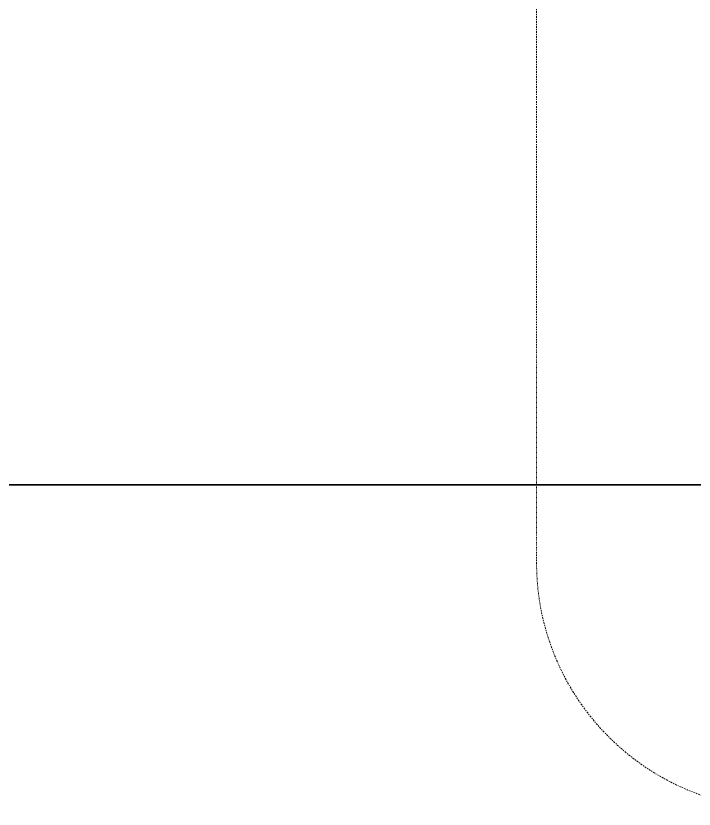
# Model space of a CAD drawing. Header units: inches. Extents: x -55396 to -733, y -290 to 853.
# Drawn here: x -26354.3 to -26288.3, y -31.6 to 45.7 of the extents above; entities that cross this region are included whole.
import ezdxf

# ---------------------------------------------------------------- set-up
doc = ezdxf.new("R2010")
doc.units = ezdxf.units.IN
doc.header["$MEASUREMENT"] = 0
for name, pattern in [('Dash Dot 3_16_', [0.3125, 0.1875, -0.0625, 0, -0.0625]), ('Grid Line 1_2_', [0.875, 0.5, -0.125, 0.125, -0.125]), ('Grid Line 1_2__2_', [0.875, 0.5, -0.125, 0.125, -0.125])]:
    doc.linetypes.add(name, pattern=pattern)
for name, color, linetype, lineweight in [('A-ANNO-SYMB', 150, 'Continuous', 9), ('A-FLOR-LEVL', 51, 'Continuous', 9), ('C-TOPO', 7, 'Continuous', 9)]:
    doc.layers.add(name, color=color, linetype=linetype, lineweight=lineweight)

# ---------------------------------------------------------------- blocks, each defined once
blk = doc.blocks.new('Locker Rooms and Restrooms_rvt-1-Section 13')
at = {"layer": 'A-FLOR-LEVL', "linetype": 'Grid Line 1_2__2_'}
blk.add_line((-26557.324, 0), (-21746.959, 0), dxfattribs=at)

msp = doc.modelspace()

# ---------------------------------------------------------------- linework, layer by layer
at = {"layer": 'A-ANNO-SYMB', "linetype": 'Dash Dot 3_16_'}
msp.add_line((-26303.638, 391.785), (-26303.638, -7.565), dxfattribs=at)
msp.add_arc((-26279.638, -7.565), 24, 180, 270, dxfattribs=at)
at = {"layer": 'A-FLOR-LEVL', "linetype": 'Grid Line 1_2_'}
msp.add_line((-26557.324, 0), (-21746.959, 0), dxfattribs=at)
at = {"layer": 'C-TOPO', "lineweight": 35}
msp.add_line((-26363.98, 0), (-26283.89, 0), dxfattribs=at)
at = {"layer": 'C-TOPO'}
msp.add_line((-26283.89, 0), (-26363.98, 0), dxfattribs=at)

# ---------------------------------------------------------------- next in the draw order: block references
at = {"lineweight": 5}
msp.add_blockref('Locker Rooms and Restrooms_rvt-1-Section 13', (0, 0), dxfattribs=at)

doc.saveas('drawing.dxf')
